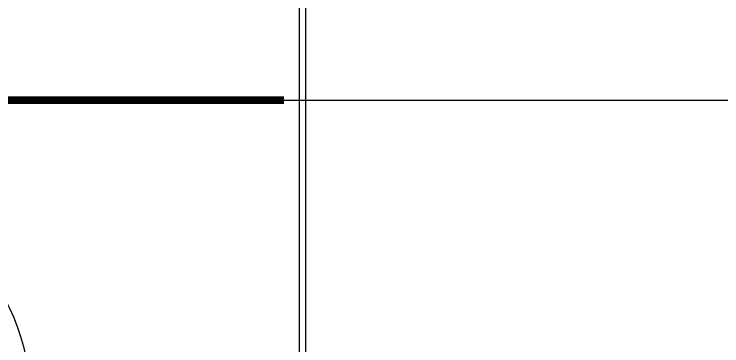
# Model space of a CAD drawing. Header units: inches. Extents: x -116 to 250, y -285 to 80.
# Drawn here: x -88.5 to -77.27, y -115.37 to -110.12 of the extents above; entities that cross this region are included whole.
import ezdxf

# ---------------------------------------------------------------- set-up
doc = ezdxf.new("R2010")
doc.units = ezdxf.units.IN
doc.header["$MEASUREMENT"] = 0
doc.layers.add('trajectories', color=3, linetype='Continuous')

msp = doc.modelspace()

# ---------------------------------------------------------------- linework, layer by layer
for p, q in [((-83.96829, -123.47999), (-83.96829, -101.47999)), ((-83.96829, -119.26139), (-83.96829, -101.47999)), ((-83.86829, -122.47999), (-83.86829, -102.47999)), ((-111.51829, -111.48219), (-84.21829, -111.48219))]:
    msp.add_line(p, q)
msp.add_circle((-91.61829, -116.22999), 3.375)
at = {"layer": 'trajectories'}
msp.add_line((-84.21829, -111.48219), (-63.87237, -111.48219), dxfattribs=at)
at = {"layer": 'trajectories', "const_width": 0.125}
msp.add_lwpolyline([(-84.21829, -111.48219), (-92.36829, -111.48219)], dxfattribs=at)

doc.saveas('drawing.dxf')
